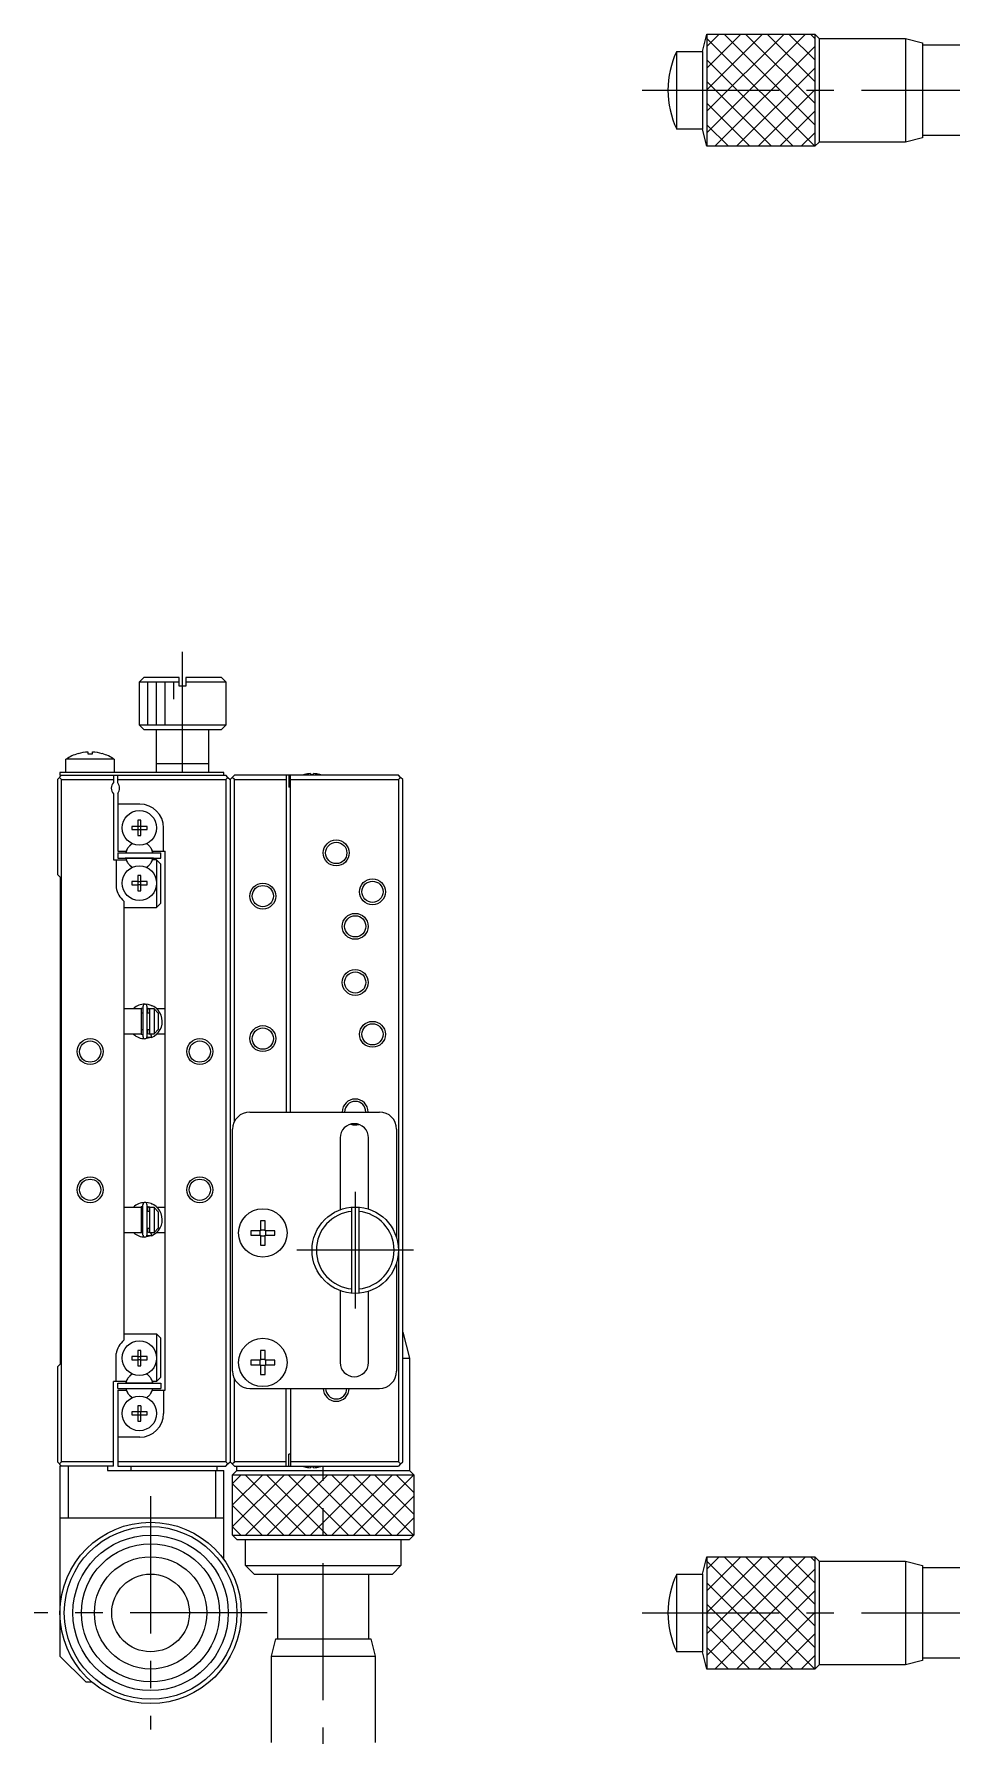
# Model space of a CAD drawing. Extents: x -3 to 483, y -8 to 308.
# Drawn here: x -2.7 to 103.6, y 107.1 to 304.1 of the extents above; entities that cross this region are included whole.
import ezdxf

# ---------------------------------------------------------------- set-up
doc = ezdxf.new("R2010")
doc.units = 0
doc.header["$LTSCALE"] = 0.5
doc.linetypes.add('CENTER', pattern=[50.8, 31.75, -6.35, 6.35, -6.35])
for name, color, linetype in [('MSM_CENTER', 1, 'CENTER'), ('MSM_CONTINUOUS', 7, 'CONTINUOUS'), ('MSM_NARROW', 5, 'CONTINUOUS')]:
    doc.layers.add(name, color=color, linetype=linetype)

msp = doc.modelspace()

# ---------------------------------------------------------------- linework, layer by layer
at = {"layer": 'MSM_CENTER'}
for p, q in [((67.72, 297.64), (120.72, 297.64)), ((14.5, 218.62), (14.5, 232.62)), ((34.5, 170.07), (34.5, 156.57)), ((41.25, 163.32), (27.75, 163.32)), ((30.8, 85.82), (30.8, 138.32)), ((10.8, 134.82), (10.8, 107.82)), ((24.3, 121.32), (-2.7, 121.32)), ((67.72, 121.32), (165.22, 121.32))]:
    msp.add_line(p, q, dxfattribs=at)
at = {"layer": 'MSM_CONTINUOUS'}
for p, q in [((74.72, 302.14), (75.22, 304.14)), ((75.22, 304.14), (75.22, 291.14)), ((75.22, 304.14), (87.72, 304.14)), ((87.72, 304.14), (87.72, 291.14)), ((87.72, 304.14), (88.22, 303.64)), ((88.22, 303.64), (88.22, 291.64)), ((88.22, 303.64), (98.22, 303.64)), ((98.22, 303.64), (98.22, 291.64)), ((98.22, 303.64), (100.22, 303.14)), ((71.73, 302.14), (71.73, 293.14)), ((71.73, 302.14), (74.72, 302.14)), ((74.72, 302.14), (74.72, 293.14)), ((100.22, 303.14), (100.22, 292.14)), ((100.22, 302.89), (107.72, 302.89)), ((74.72, 293.14), (71.73, 293.14)), ((75.22, 291.14), (74.72, 293.14)), ((100.22, 292.14), (98.22, 291.64)), ((107.72, 292.39), (100.22, 292.39)), ((87.72, 291.14), (75.22, 291.14)), ((88.22, 291.64), (87.72, 291.14)), ((98.22, 291.64), (88.22, 291.64)), ((9.5, 229.12), (10, 229.62)), ((9.5, 229.12), (14.1, 229.12)), ((9.5, 224.12), (9.5, 229.12)), ((14.1, 229.62), (10, 229.62)), ((14.1, 228.62), (14.1, 229.62)), ((14.9, 228.62), (14.1, 228.62)), ((14.9, 229.62), (14.9, 228.62)), ((19, 229.62), (14.9, 229.62)), ((14.9, 229.12), (19.5, 229.12)), ((19, 229.62), (19.5, 229.12)), ((19.5, 229.12), (19.5, 224.12)), ((19.5, 224.12), (9.5, 224.12)), ((10, 223.62), (9.5, 224.12)), ((10, 223.62), (19, 223.62)), ((11.5, 218.62), (11.5, 223.62)), ((17.5, 223.62), (17.5, 218.62)), ((19.5, 224.12), (19, 223.62)), ((2.4, 220.82), (2.4, 220.81)), ((3.54, 221.01), (3.54, 220.81)), ((3.54, 220.81), (4.06, 220.81)), ((4.06, 220.81), (4.06, 221.01)), ((5.2, 220.81), (5.2, 220.82)), ((6.6, 220.16), (1, 220.16)), ((1, 218.62), (1, 220.16)), ((6.6, 220.16), (6.6, 218.62)), ((17.5, 219.62), (11.5, 219.62)), ((0, 217.82), (0.5, 218.32)), ((0, 217.82), (0, 206.82)), ((0.25, 218.07), (0.5, 217.82)), ((0.3, 218.62), (0.3, 218.32)), ((19.3, 218.62), (0.3, 218.62)), ((0.3, 218.32), (19.5, 218.32)), ((0.5, 217.82), (6.5, 217.82)), ((0.5, 138.82), (0.5, 217.82)), ((6.5, 218.32), (6.5, 217.48)), ((7, 217.42), (7, 218.32)), ((7, 217.82), (19.5, 217.82)), ((19.3, 218.32), (19.3, 218.62)), ((19.75, 218.07), (19.5, 218.32)), ((19.5, 217.82), (19.75, 218.07)), ((19.5, 217.82), (19.5, 138.82)), ((19.75, 218.07), (20, 217.82)), ((20.25, 218.07), (20, 217.82)), ((20, 217.82), (20, 138.82)), ((20.5, 218.32), (20.25, 218.07)), ((20.5, 217.82), (20.25, 218.07)), ((39.5, 218.32), (20.5, 218.32)), ((20.5, 178.19), (20.5, 217.82)), ((20.5, 217.82), (26.5, 217.82)), ((26.5, 218.32), (26.5, 179.32)), ((26.8, 218.32), (26.8, 216.92)), ((27, 216.92), (26.8, 216.92)), ((27, 179.32), (27, 218.32)), ((27, 217.82), (39.5, 217.82)), ((28.61, 218.4), (28.61, 218.39)), ((29.32, 218.51), (29.32, 218.39)), ((29.32, 218.39), (29.68, 218.39)), ((29.68, 218.39), (29.68, 218.51)), ((30.39, 218.39), (30.39, 218.4)), ((39.75, 218.07), (39.5, 218.32)), ((39.5, 217.82), (39.75, 218.07)), ((39.5, 217.82), (39.5, 138.82)), ((40, 217.82), (39.75, 218.07)), ((40, 138.82), (40, 217.82)), ((6.5, 216.16), (6.5, 208.52)), ((7, 216.22), (7, 209.52)), ((9.55, 214.97), (7, 214.97)), ((9.32, 213.11), (9.32, 212.4)), ((9.68, 213.11), (9.32, 213.11)), ((9.68, 212.4), (9.68, 213.11)), ((8.61, 212.4), (8.61, 212.04)), ((9.32, 212.4), (8.61, 212.4)), ((8.61, 212.04), (9.32, 212.04)), ((9.33, 212.39), (9.32, 212.4)), ((9.33, 212.05), (9.32, 212.04)), ((9.32, 212.04), (9.32, 211.34)), ((9.32, 211.34), (9.68, 211.34)), ((9.33, 212.39), (9.33, 212.05)), ((9.67, 212.39), (9.33, 212.39)), ((9.33, 212.05), (9.67, 212.05)), ((9.67, 212.39), (9.68, 212.4)), ((9.67, 212.05), (9.67, 212.39)), ((9.67, 212.05), (9.68, 212.04)), ((10.39, 212.4), (9.68, 212.4)), ((9.68, 212.04), (10.39, 212.04)), ((9.68, 211.34), (9.68, 212.04)), ((10.39, 212.04), (10.39, 212.4)), ((12.3, 209.52), (12.3, 212.22)), ((7, 209.52), (7.96, 209.52)), ((7, 209.32), (12, 209.32)), ((7, 209.32), (7, 208.72)), ((7.96, 209.52), (8.13, 209.82)), ((10.87, 209.82), (11.04, 209.52)), ((11.04, 209.52), (12.5, 209.52)), ((12, 208.72), (12, 209.32)), ((12.5, 147.12), (12.5, 209.52)), ((6.5, 208.52), (7.96, 208.52)), ((6.8, 208.52), (6.8, 205.3)), ((7, 208.72), (12, 208.72)), ((11.15, 208.72), (7.85, 208.72)), ((8.13, 208.23), (7.96, 208.52)), ((11.04, 208.52), (10.87, 208.23)), ((11.5, 208.52), (11.04, 208.52)), ((11.5, 208.52), (11.5, 203.02)), ((12, 208.02), (11.5, 208.52)), ((12, 203.52), (12, 208.02)), ((0.35, 206.47), (0, 206.82)), ((0.35, 150.17), (0.35, 206.47)), ((8.61, 206), (8.61, 205.64)), ((9.32, 206), (8.61, 206)), ((8.61, 205.64), (9.32, 205.64)), ((9.32, 206.71), (9.32, 206)), ((9.68, 206.71), (9.32, 206.71)), ((9.33, 205.99), (9.32, 206)), ((9.33, 205.65), (9.32, 205.64)), ((9.32, 205.64), (9.32, 204.94)), ((9.33, 205.99), (9.33, 205.65)), ((9.67, 205.99), (9.33, 205.99)), ((9.33, 205.65), (9.67, 205.65)), ((9.67, 205.99), (9.68, 206)), ((9.67, 205.65), (9.67, 205.99)), ((9.67, 205.65), (9.68, 205.64)), ((9.68, 206), (9.68, 206.71)), ((10.39, 206), (9.68, 206)), ((9.68, 205.64), (10.39, 205.64)), ((9.68, 204.94), (9.68, 205.64)), ((10.39, 205.64), (10.39, 206)), ((7.7, 203.74), (7.7, 152.9)), ((7.7, 203.02), (11.5, 203.02)), ((9.32, 204.94), (9.68, 204.94)), ((11.5, 203.02), (12, 203.52)), ((7.7, 191.32), (9.7, 191.32)), ((9.93, 191.34), (9.7, 191.29)), ((9.7, 191.32), (9.7, 188.32)), ((9.93, 188.03), (9.93, 191.58)), ((10.38, 191.58), (10.38, 188.03)), ((10.7, 191.25), (10.38, 191.34)), ((10.5, 190.82), (10.5, 191.21)), ((10.7, 188.32), (10.7, 191.32)), ((10.7, 191.32), (11.2, 191.32)), ((10.87, 191.67), (10.93, 191.65)), ((10.93, 191.65), (10.96, 191.63)), ((10.93, 191.64), (10.94, 191.64)), ((11.2, 191.32), (11.2, 188.32)), ((11.7, 190.74), (11.2, 191.27)), ((11.45, 191.32), (12.5, 191.32)), ((9.7, 190.82), (9.93, 190.82)), ((10.38, 190.82), (10.7, 190.82)), ((11.7, 188.9), (11.7, 190.74)), ((9.7, 188.32), (7.7, 188.32)), ((9.93, 188.82), (9.7, 188.82)), ((9.7, 188.32), (9.93, 188.27)), ((10.87, 187.94), (10.18, 187.8)), ((10.93, 187.96), (10.37, 187.96)), ((10.7, 188.82), (10.38, 188.82)), ((10.5, 188.4), (10.5, 188.82)), ((11.2, 188.32), (10.7, 188.32)), ((10.86, 188.22), (10.81, 188.32)), ((10.94, 187.96), (10.86, 188.22)), ((10.97, 187.98), (10.93, 187.96)), ((10.93, 187.96), (10.93, 187.96)), ((10.93, 187.96), (10.93, 187.96)), ((11.2, 188.38), (11.7, 188.9)), ((12.5, 188.32), (11.5, 188.32)), ((22.3, 179.32), (37.3, 179.32)), ((20.3, 149.32), (20.3, 177.32)), ((32.75, 176.32), (32.75, 168.01)), ((36.05, 168.08), (36.05, 176.32)), ((39.3, 177.32), (39.3, 164.72)), ((7.7, 168.32), (9.7, 168.32)), ((9.7, 168.33), (9.68, 168.32)), ((9.92, 168.38), (9.7, 168.33)), ((9.7, 168.32), (9.7, 165.32)), ((9.7, 167.82), (9.92, 167.82)), ((9.92, 165.07), (9.92, 168.62)), ((10.37, 168.62), (10.37, 165.07)), ((10.7, 168.29), (10.37, 168.38)), ((10.37, 167.82), (10.7, 167.82)), ((10.5, 167.82), (10.5, 168.25)), ((10.7, 165.32), (10.7, 168.32)), ((10.7, 168.32), (11.2, 168.32)), ((10.86, 168.71), (10.92, 168.69)), ((10.92, 168.68), (10.93, 168.68)), ((10.92, 168.68), (10.96, 168.67)), ((11.2, 168.32), (11.2, 165.32)), ((11.7, 167.74), (11.2, 168.27)), ((11.49, 168.32), (12.5, 168.32)), ((11.7, 165.9), (11.7, 167.74)), ((34.1, 158.34), (34.1, 168.31)), ((34.9, 168.31), (34.9, 158.34)), ((9.92, 165.82), (9.7, 165.82)), ((10.7, 165.82), (10.37, 165.82)), ((10.5, 165.43), (10.5, 165.82)), ((11.2, 165.38), (11.7, 165.9)), ((22.4, 165.58), (22.4, 165.06)), ((23.54, 165.58), (22.4, 165.58)), ((23.47, 165.58), (23.47, 165.06)), ((24.06, 166.72), (23.54, 166.72)), ((23.54, 166.72), (23.54, 165.58)), ((24.06, 165.65), (23.54, 165.65)), ((24.06, 165.58), (24.06, 166.72)), ((25.2, 165.58), (24.06, 165.58)), ((24.13, 165.06), (24.13, 165.58)), ((25.2, 165.06), (25.2, 165.58)), ((9.7, 165.32), (7.7, 165.32)), ((9.7, 165.36), (9.92, 165.31)), ((10.87, 164.98), (10.17, 164.84)), ((10.92, 165), (10.36, 165)), ((11.2, 165.32), (10.7, 165.32)), ((10.85, 165.26), (10.82, 165.32)), ((10.93, 165), (10.85, 165.26)), ((10.93, 165), (10.91, 164.99)), ((10.92, 165), (10.92, 165)), ((10.92, 165), (10.92, 165)), ((10.96, 165.02), (10.93, 165)), ((12.5, 165.32), (11.44, 165.32)), ((22.4, 165.06), (23.54, 165.06)), ((23.54, 165.06), (23.54, 163.92)), ((23.54, 164.99), (24.06, 164.99)), ((23.54, 163.92), (24.06, 163.92)), ((24.06, 165.06), (25.2, 165.06)), ((24.06, 163.92), (24.06, 165.06)), ((39.3, 161.92), (39.3, 149.32)), ((32.75, 158.64), (32.75, 150.32)), ((36.05, 150.32), (36.05, 158.57)), ((40, 153.82), (40.8, 150.82)), ((7.7, 153.62), (11.5, 153.62)), ((11.5, 153.62), (11.5, 148.12)), ((12, 153.12), (11.5, 153.62)), ((12, 148.62), (12, 153.12)), ((0, 149.82), (0.35, 150.17)), ((0, 149.82), (0, 138.82)), ((6.8, 148.12), (6.8, 151.34)), ((8.61, 151), (8.61, 150.64)), ((9.32, 151), (8.61, 151)), ((8.61, 150.64), (9.32, 150.64)), ((9.32, 151.71), (9.32, 151)), ((9.68, 151.71), (9.32, 151.71)), ((9.33, 150.99), (9.32, 151)), ((9.33, 150.65), (9.32, 150.64)), ((9.32, 150.64), (9.32, 149.94)), ((9.32, 149.94), (9.68, 149.94)), ((9.33, 150.99), (9.33, 150.65)), ((9.67, 150.99), (9.33, 150.99)), ((9.33, 150.65), (9.67, 150.65)), ((9.67, 150.99), (9.68, 151)), ((9.67, 150.65), (9.67, 150.99)), ((9.67, 150.65), (9.68, 150.64)), ((9.68, 151), (9.68, 151.71)), ((10.39, 151), (9.68, 151)), ((9.68, 150.64), (10.39, 150.64)), ((9.68, 149.94), (9.68, 150.64)), ((10.39, 150.64), (10.39, 151)), ((22.4, 150.58), (22.4, 150.06)), ((23.54, 150.58), (22.4, 150.58)), ((22.4, 150.06), (23.54, 150.06)), ((23.47, 150.58), (23.47, 150.06)), ((24.06, 151.72), (23.54, 151.72)), ((23.54, 151.72), (23.54, 150.58)), ((24.06, 150.65), (23.54, 150.65)), ((23.54, 150.06), (23.54, 148.92)), ((23.54, 149.99), (24.06, 149.99)), ((24.06, 150.58), (24.06, 151.72)), ((25.2, 150.58), (24.06, 150.58)), ((24.06, 150.06), (25.2, 150.06)), ((24.06, 148.92), (24.06, 150.06)), ((24.13, 150.06), (24.13, 150.58)), ((25.2, 150.06), (25.2, 150.58)), ((40, 150.82), (40.8, 150.82)), ((40.8, 150.82), (40.8, 137.82)), ((7.96, 148.12), (6.5, 148.12)), ((6.5, 138.32), (6.5, 148.12)), ((7, 147.32), (7, 147.92)), ((7, 147.92), (12, 147.92)), ((11.15, 147.92), (7.85, 147.92)), ((8.13, 148.42), (7.96, 148.12)), ((11.04, 148.12), (10.87, 148.42)), ((11.5, 148.12), (11.04, 148.12)), ((11.5, 148.12), (12, 148.62)), ((12, 147.92), (12, 147.32)), ((20.5, 138.82), (20.5, 148.45)), ((23.54, 148.92), (24.06, 148.92)), ((7, 147.32), (12, 147.32)), ((7, 147.12), (7, 138.32)), ((7, 147.12), (7.96, 147.12)), ((7.96, 147.12), (8.13, 146.83)), ((10.87, 146.83), (11.04, 147.12)), ((11.04, 147.12), (12.5, 147.12)), ((12.3, 147.12), (12.3, 144.42)), ((22.3, 147.32), (37.3, 147.32)), ((26.5, 138.32), (26.5, 147.32)), ((27, 147.32), (27, 138.32)), ((8.61, 144.6), (8.61, 144.24)), ((9.32, 144.6), (8.61, 144.6)), ((8.61, 144.24), (9.32, 144.24)), ((9.32, 145.31), (9.32, 144.6)), ((9.68, 145.31), (9.32, 145.31)), ((9.33, 144.59), (9.32, 144.6)), ((9.33, 144.25), (9.32, 144.24)), ((9.32, 144.24), (9.32, 143.54)), ((9.33, 144.59), (9.33, 144.25)), ((9.67, 144.59), (9.33, 144.59)), ((9.33, 144.25), (9.67, 144.25)), ((9.67, 144.59), (9.68, 144.6)), ((9.67, 144.25), (9.67, 144.59)), ((9.67, 144.25), (9.68, 144.24)), ((9.68, 145.31), (9.68, 144.6)), ((10.39, 144.6), (9.68, 144.6)), ((9.68, 144.24), (10.39, 144.24)), ((9.68, 143.54), (9.68, 144.24)), ((10.39, 144.24), (10.39, 144.6)), ((9.32, 143.54), (9.68, 143.54)), ((9.55, 141.67), (7, 141.67)), ((0.5, 138.32), (0, 138.82)), ((0.5, 138.82), (0.25, 138.57)), ((6.5, 138.32), (0.3, 138.32)), ((0.3, 138.32), (0.3, 116.32)), ((6.5, 138.82), (0.5, 138.82)), ((1.3, 132.32), (1.3, 138.32)), ((5.8, 138.32), (5.8, 137.82)), ((19.5, 138.82), (7, 138.82)), ((7, 138.32), (19.5, 138.32)), ((8.5, 138.32), (8.5, 137.82)), ((18.5, 137.82), (18.5, 138.32)), ((19.75, 138.57), (19.5, 138.82)), ((19.5, 138.32), (19.75, 138.57)), ((19.75, 138.57), (20, 138.82)), ((20, 138.82), (20.35, 138.47)), ((20.25, 138.57), (20.5, 138.82)), ((20.5, 138.32), (20.25, 138.57)), ((26.5, 138.82), (20.5, 138.82)), ((20.5, 138.32), (39.5, 138.32)), ((20.8, 137.82), (20.8, 138.32)), ((26.8, 138.32), (26.8, 139.72)), ((27, 139.72), (26.8, 139.72)), ((39.5, 138.82), (27, 138.82)), ((28.61, 138.25), (28.61, 138.25)), ((29.32, 138.25), (29.32, 138.13)), ((29.68, 138.25), (29.32, 138.25)), ((29.68, 138.13), (29.68, 138.25)), ((30.39, 138.25), (30.39, 138.25)), ((39.75, 138.57), (39.5, 138.82)), ((39.75, 138.57), (39.5, 138.32)), ((39.75, 138.57), (40, 138.82)), ((5.8, 137.82), (19.3, 137.82)), ((18.3, 137.82), (18.3, 132.32)), ((19.3, 127.49), (19.3, 137.82)), ((20.3, 137.32), (20.8, 137.82)), ((20.3, 137.32), (41.3, 137.32)), ((20.3, 130.32), (20.3, 137.32)), ((20.8, 137.82), (40.8, 137.82)), ((40.8, 137.82), (41.3, 137.32)), ((41.3, 137.32), (41.3, 130.32)), ((0.3, 132.32), (19.3, 132.32)), ((20.3, 130.32), (41.3, 130.32)), ((20.8, 129.82), (20.3, 130.32)), ((41.3, 130.32), (40.8, 129.82)), ((20.8, 129.82), (40.8, 129.82)), ((21.8, 126.82), (21.8, 129.82)), ((39.8, 129.82), (39.8, 126.82)), ((21.8, 126.82), (39.8, 126.82)), ((22.8, 125.82), (21.8, 126.82)), ((39.8, 126.82), (38.8, 125.82)), ((74.72, 125.82), (75.22, 127.82)), ((75.22, 127.82), (75.22, 114.82)), ((75.22, 127.82), (87.72, 127.82)), ((87.72, 127.82), (87.72, 114.82)), ((87.72, 127.82), (88.22, 127.32)), ((88.22, 127.32), (88.22, 115.32)), ((88.22, 127.32), (98.22, 127.32)), ((98.22, 127.32), (98.22, 115.32)), ((98.22, 127.32), (100.22, 126.82)), ((100.22, 126.82), (100.22, 115.82)), ((100.22, 126.57), (107.72, 126.57)), ((22.8, 125.82), (38.8, 125.82)), ((25.55, 118.32), (25.55, 125.82)), ((36.05, 125.82), (36.05, 118.32)), ((71.73, 125.82), (71.73, 116.82)), ((71.73, 125.82), (74.72, 125.82)), ((74.72, 125.82), (74.72, 116.82)), ((24.8, 116.32), (25.3, 118.32)), ((25.3, 118.32), (36.3, 118.32)), ((36.3, 118.32), (36.8, 116.32)), ((3.3, 113.32), (0.3, 116.32)), ((24.8, 116.32), (36.8, 116.32)), ((24.8, 106.32), (24.8, 116.32)), ((36.8, 116.32), (36.8, 106.32)), ((74.72, 116.82), (71.73, 116.82)), ((75.22, 114.82), (74.72, 116.82)), ((87.72, 114.82), (75.22, 114.82)), ((88.22, 115.32), (87.72, 114.82)), ((98.22, 115.32), (88.22, 115.32)), ((100.22, 115.82), (98.22, 115.32)), ((107.72, 116.07), (100.22, 116.07)), ((3.3, 113.32), (4, 113.32))]:
    msp.add_line(p, q, dxfattribs=at)
for centre, radius in [((9.5, 212.22), 2), ((32.3, 209.32), 1.23), ((9.5, 205.82), 2), ((23.8, 204.32), 1.23), ((36.5, 204.82), 1.23), ((34.5, 200.82), 1.23), ((34.5, 194.32), 1.23), ((36.5, 188.32), 1.23), ((3.8, 186.32), 1.23), ((16.5, 186.32), 1.23), ((23.8, 187.82), 1.23), ((3.8, 170.32), 1.23), ((16.5, 170.32), 1.23), ((23.8, 165.32), 2.8), ((34.5, 163.32), 5), ((9.5, 150.82), 2), ((23.8, 150.32), 2.8), ((9.5, 144.42), 2), ((10.8, 121.32), 10.5), ((10.8, 121.32), 10), ((10.8, 121.32), 9), ((10.8, 121.32), 8), ((10.8, 121.32), 6.5), ((10.8, 121.32), 4.5)]:
    msp.add_circle(centre, radius, dxfattribs=at)
for centre, radius, start, end in [((81.22, 297.64), 10.5, 154.6231, 205.377), ((3.8, 216.02), 5, 106.2858, 124.0558), ((3.8, 216.02), 4.99, 92.9848, 106.2726), ((3.8, 216.02), 4.99, 73.7274, 87.0152), ((3.8, 216.02), 5, 55.9442, 73.7142), ((7.25, 216.82), 1, 138.5904, 221.4096), ((6.2, 216.82), 1, 323.1301, 36.8699), ((29.5, 215.32), 3.2, 106.1225, 110.3641), ((29.5, 215.32), 3.19, 93.2297, 106.1067), ((29.5, 215.32), 3.19, 73.8933, 86.7703), ((29.5, 215.32), 3.2, 69.6359, 73.8775), ((9.55, 212.22), 2.75, 0, 90), ((9.5, 209.02), 1.59, 150, 169.1069), ((9.5, 209.02), 1.59, 135, 150), ((9.62, 208.91), 1.75, 121.8865, 135.0044), ((9.5, 209.02), 1.59, 120.4332, 135), ((9.5, 209.02), 1.59, 45, 59.5668), ((9.39, 208.91), 1.75, 44.9956, 58.1135), ((9.5, 209.02), 1.59, 30, 45), ((9.5, 209.02), 1.59, 10.8931, 30), ((9.5, 209.02), 1.59, 190.8931, 210), ((9.5, 209.02), 1.59, 210, 225), ((9.62, 209.14), 1.75, 224.9956, 238.1135), ((9.5, 209.02), 1.59, 225, 239.5667), ((9.5, 209.02), 1.59, 300.4333, 315), ((9.39, 209.14), 1.75, 301.8865, 315.0044), ((9.5, 209.02), 1.59, 315, 330), ((9.5, 209.02), 1.59, 330, 349.1069), ((9.5, 205.82), 2.75, 190.9425, 229.1148), ((10.15, 189.81), 2, 90.7858, 130.5832), ((10.15, 191.58), 0.225, 0, 180), ((10.15, 189.8), 2, 292.7134, 89.1695), ((10.66, 190.98), 0.28, 81.7202, 176.3172), ((10.16, 189.81), 2, 227.8891, 269.2221), ((10.15, 188.03), 0.225, 180, 0), ((10.65, 188.62), 0.271, 184.8211, 279.2557), ((34.5, 179.32), 1.23, 0, 180), ((22.3, 177.32), 2, 90, 180), ((34.4, 176.32), 1.65, 0, 180), ((37.3, 177.32), 2, 0, 90), ((10.14, 166.84), 1.99, 90.7732, 132.2343), ((10.15, 168.62), 0.225, 0, 180), ((10.15, 166.84), 2, 292.7134, 89.1695), ((10.65, 168.03), 0.28, 81.7202, 176.3172), ((34.5, 163.32), 4.5, 95.0997, 264.9003), ((34.5, 163.32), 4.5, 275.0997, 84.9003), ((10.64, 165.67), 0.271, 184.8211, 279.2557), ((10.15, 166.85), 2, 229.5396, 269.217), ((10.15, 165.07), 0.225, 180, 0), ((9.5, 150.82), 2.75, 130.8852, 169.0575), ((34.4, 150.32), 1.65, 180, 0), ((9.5, 147.62), 1.59, 150, 169.1069), ((9.5, 147.62), 1.59, 135, 150), ((9.62, 147.51), 1.75, 121.8865, 135.0044), ((9.5, 147.62), 1.59, 120.4333, 135), ((9.5, 147.62), 1.59, 45, 59.5667), ((9.39, 147.51), 1.75, 44.9956, 58.1135), ((9.5, 147.62), 1.59, 30, 45), ((9.5, 147.62), 1.59, 10.893, 30), ((22.3, 149.32), 2, 180, 270), ((37.3, 149.32), 2, 270, 0), ((9.5, 147.62), 1.59, 190.893, 210), ((9.5, 147.62), 1.59, 210, 225), ((9.62, 147.74), 1.75, 224.9956, 238.1135), ((9.5, 147.62), 1.59, 225, 239.5668), ((9.5, 147.62), 1.59, 300.4332, 315), ((9.39, 147.74), 1.75, 301.8865, 315.0044), ((9.5, 147.62), 1.59, 315, 330), ((9.5, 147.62), 1.59, 330, 349.107), ((32.3, 147.32), 1.23, 180, 0), ((9.55, 144.42), 2.75, 270, 0), ((29.5, 141.32), 3.2, 249.6359, 253.8775), ((29.5, 141.32), 3.19, 253.8933, 266.7703), ((29.5, 141.32), 3.19, 273.2297, 286.1067), ((29.5, 141.32), 3.2, 286.1225, 290.3641), ((81.22, 121.32), 10.5, 154.6231, 205.377)]:
    msp.add_arc(centre, radius, start, end, dxfattribs=at)
at = {"layer": 'MSM_NARROW'}
for p, q in [((86.67, 304.14), (75.22, 292.7)), ((84.17, 304.14), (75.22, 295.2)), ((81.67, 304.14), (75.22, 297.7)), ((79.17, 304.14), (75.22, 300.2)), ((76.67, 304.14), (75.22, 302.7)), ((87.72, 291.14), (75.22, 303.64)), ((87.72, 293.64), (77.22, 304.14)), ((87.72, 296.14), (79.72, 304.14)), ((87.72, 298.64), (82.22, 304.14)), ((87.72, 301.14), (84.72, 304.14)), ((87.72, 303.64), (87.22, 304.14)), ((87.72, 302.7), (76.17, 291.14)), ((85.22, 291.14), (75.22, 301.14)), ((87.72, 300.2), (78.67, 291.14)), ((82.72, 291.14), (75.22, 298.64)), ((87.72, 297.7), (81.17, 291.14)), ((80.22, 291.14), (75.22, 296.14)), ((77.72, 291.14), (75.22, 293.64)), ((87.72, 295.2), (83.67, 291.14)), ((87.72, 292.7), (86.17, 291.14)), ((10.5, 224.12), (10.5, 229.12)), ((11.5, 224.12), (11.5, 229.12)), ((12.5, 224.12), (12.5, 229.12)), ((13.5, 227.12), (13.5, 229.12)), ((21.31, 137.32), (20.3, 136.32)), ((23.81, 137.32), (20.3, 133.82)), ((26.31, 137.32), (20.3, 131.32)), ((20.3, 136.27), (26.24, 130.32)), ((21.74, 137.32), (28.74, 130.32)), ((28.81, 137.32), (21.81, 130.32)), ((24.24, 137.32), (31.24, 130.32)), ((31.31, 137.32), (24.31, 130.32)), ((26.74, 137.32), (33.74, 130.32)), ((33.81, 137.32), (26.81, 130.32)), ((29.24, 137.32), (36.24, 130.32)), ((36.31, 137.32), (29.31, 130.32)), ((31.74, 137.32), (38.74, 130.32)), ((38.81, 137.32), (31.81, 130.32)), ((34.24, 137.32), (41.24, 130.32)), ((41.3, 137.32), (34.31, 130.32)), ((36.74, 137.32), (41.3, 132.77)), ((39.24, 137.32), (41.3, 135.27)), ((41.3, 134.82), (36.81, 130.32)), ((20.3, 133.77), (23.74, 130.32)), ((41.3, 132.32), (39.31, 130.32)), ((20.3, 131.27), (21.24, 130.32)), ((86.67, 127.82), (75.22, 116.38)), ((84.17, 127.82), (75.22, 118.88)), ((81.67, 127.82), (75.22, 121.38)), ((79.17, 127.82), (75.22, 123.88)), ((76.67, 127.82), (75.22, 126.38)), ((87.72, 114.82), (75.22, 127.32)), ((87.72, 126.38), (76.17, 114.82)), ((87.72, 117.32), (77.22, 127.82)), ((87.72, 119.82), (79.72, 127.82)), ((87.72, 122.32), (82.22, 127.82)), ((87.72, 124.82), (84.72, 127.82)), ((87.72, 127.32), (87.22, 127.82)), ((85.22, 114.82), (75.22, 124.82)), ((82.72, 114.82), (75.22, 122.32)), ((87.72, 123.88), (78.67, 114.82)), ((87.72, 121.38), (81.17, 114.82)), ((80.22, 114.82), (75.22, 119.82)), ((87.72, 118.88), (83.67, 114.82)), ((77.72, 114.82), (75.22, 117.32)), ((87.72, 116.38), (86.17, 114.82))]:
    msp.add_line(p, q, dxfattribs=at)
for centre in [(32.3, 209.32), (23.8, 204.32), (36.5, 204.82), (34.5, 200.82), (34.5, 194.32), (23.8, 187.82), (36.5, 188.32), (3.8, 186.32), (16.5, 186.32), (3.8, 170.32), (16.5, 170.32)]:
    msp.add_circle(centre, 1.5, dxfattribs=at)
for centre, start, end in [((34.5, 179.32), 0, 180), ((34.5, 179.32), 249.5477, 286.634), ((32.3, 147.32), 180, 0)]:
    msp.add_arc(centre, 1.5, start, end, dxfattribs=at)

doc.saveas('drawing.dxf')
